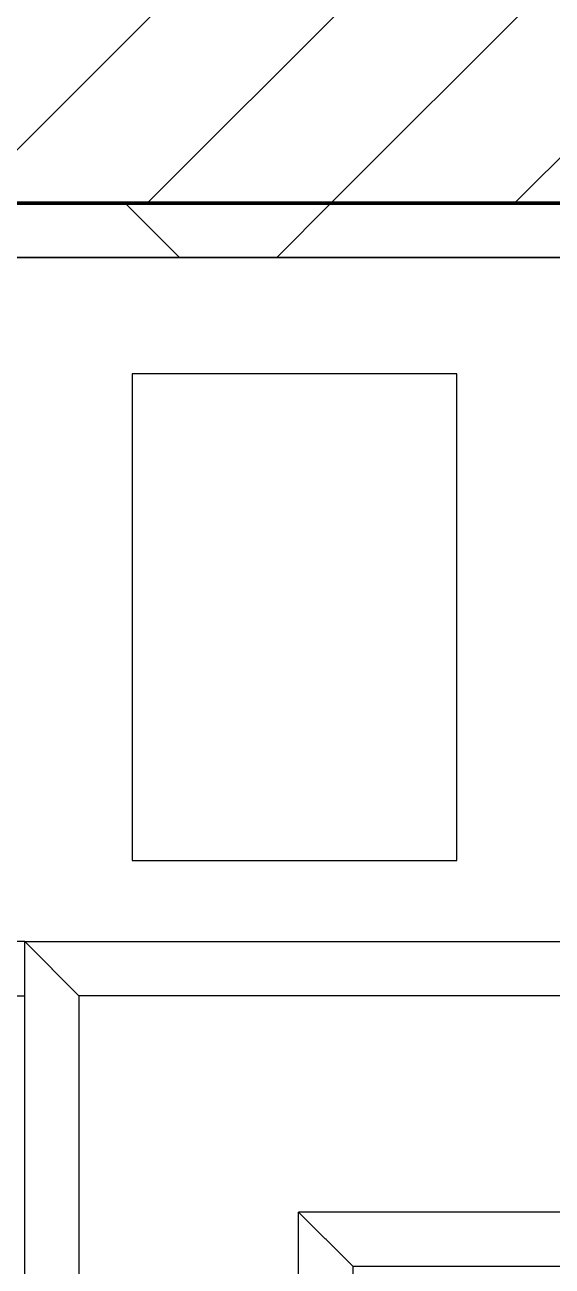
# Model space of a CAD drawing. Header units: millimetres. Extents: x -795739 to -715748, y -34378 to 22353.
# Drawn here: x -745832 to -745344, y 6962 to 8109 of the extents above; entities that cross this region are included whole.
import ezdxf
from ezdxf.xclip import XClip

# ---------------------------------------------------------------- set-up
doc = ezdxf.new("R2010")
doc.units = ezdxf.units.MM
doc.header["$XCLIPFRAME"] = 0
for name, color, linetype in [('000 - WIPEOUT', 250, 'Continuous'), ('A04_TUBE SERIES', 2, 'Continuous'), ('A11_ALU.SOLID SHEET', 2, 'Continuous')]:
    doc.layers.add(name, color=color, linetype=linetype)
for name, color, linetype, lineweight in [('A-GLAZ-CURT', 2, 'Continuous', 9), ('A-WALL', 5, 'Continuous', 35), ('A-WALL-FNSH', 2, 'Continuous', 35), ('A-WALL-PATT', 1, 'Continuous', 9)]:
    doc.layers.add(name, color=color, linetype=linetype, lineweight=lineweight)

# ---------------------------------------------------------------- blocks, each defined once
blk = doc.blocks.new('PPLS-PP19_Custom Tile Pattern - Custom Tile Pattern-V58-4282-01 ENLARGED LOWER PLATFORM LEVEL - REFLECTED CEILING PLAN - SHEET 3')
at = {"layer": 'A-GLAZ-CURT'}
for p, q in [((-300, 0), (300, 0)), ((300, 0), (-300, 0)), ((196, 0), (213.3, 0)), ((213.3, 0), (196, 0)), ((230.1, 0), (300, 0)), ((-300, -50), (300, -50)), ((300, -50), (-300, -50))]:
    blk.add_line(p, q, dxfattribs=at)
for points, knots in [([(63.6, 0), (60.3, 0), (51, 0), (37, 0), (24.1, 0), (12.8, 0), (-2.9, 0), (-20.6, 0), (-32.8, 0), (-44.9, 0), (-51.4, 0), (-51.8, 0)], [-2821.431364, -2821.431364, -2821.431364, -2821.431364, -2634.532728, -2313.748533, -2106.613311, -1925.670641, -1617.263037, -1290.787923, -1039.307308, -819.71621, -644.910881, -644.910881, -644.910881, -644.910881]), ([(-36.8, 0), (-32.4, 0), (-19.2, 0), (8.8, 0), (43.4, 0), (70.9, 0), (82.1, 0), (83.7, 0)], [-6191.144455, -6191.144455, -6191.144455, -6191.144455, -5862.463379, -5340.621928, -4573.028122, -4094.177415, -3869.465285, -3869.465285, -3869.465285, -3869.465285]), ([(70.6, 0), (66.2, 0), (55.8, 0), (39.6, 0), (24.7, 0), (2.6, 0), (-17.8, 0), (-30.6, 0), (-31.8, 0), (-32, 0)], [-4647.237329, -4647.237329, -4647.237329, -4647.237329, -4326.416877, -4098.545751, -3766.694881, -3333.063701, -2994.501669, -2698.150104, -2614.070998, -2614.070998, -2614.070998, -2614.070998]), ([(-4.1, 0), (-1.6, 0), (10.6, 0), (22.1, 0), (37.4, 0), (45.9, 0), (56, 0), (60.8, 0), (63.6, 0)], [-1839.531443, -1839.531443, -1839.531443, -1839.531443, -1716.209403, -1206.526904, -1089.329421, -901.315459, -753.071572, -584.648469, -584.648469, -584.648469, -584.648469]), ([(-3.4, 0), (-0.6, 0), (14, 0), (35.9, 0), (55.7, 0), (62.8, 0)], [-439.821474, -439.821474, -439.821474, -439.821474, -429.606584, -390.253598, -368.75101, -368.75101, -368.75101, -368.75101]), ([(63.6, 0), (61.7, 0), (52.3, 0), (35.8, 0), (12, 0), (3.1, 0), (-1.7, 0), (-2.3, 0)], [-335.725622, -335.725622, -335.725622, -335.725622, -330.153101, -307.516438, -285.83788, -246.234814, -234.646884, -234.646884, -234.646884, -234.646884]), ([(114.4, 0), (114.2, 0), (112.1, 0), (105.4, 0), (92.4, 0), (85.6, 0), (74.4, 0), (62.3, 0), (51.8, 0), (43.8, 0), (29.5, 0), (20.7, 0), (18.9, 0), (18.2, 0)], [-8148.58938, -8148.58938, -8148.58938, -8148.58938, -8105.191388, -7723.759874, -7531.75727, -7135.649961, -6924.452779, -6738.82075, -6548.303034, -6314.283804, -6135.05769, -5972.647715, -5832.674503, -5832.674503, -5832.674503, -5832.674503]), ([(27.4, 0), (27.9, 0), (29.5, 0), (38.1, 0), (53.4, 0), (71.7, 0), (84.8, 0), (86, 0), (92.5, 0), (94.3, 0)], [-5037.309798, -5037.309798, -5037.309798, -5037.309798, -4887.603822, -4705.298446, -4353.683244, -3960.84581, -3759.045785, -3336.541051, -2783.776468, -2783.776468, -2783.776468, -2783.776468]), ([(27.9, 0), (29.1, 0), (33.4, 0), (48.4, 0), (71.9, 0), (100.6, 0), (116.4, 0), (128.6, 0), (128.9, 0)], [-147.777612, -147.777612, -147.777612, -147.777612, -135.792042, -118.513713, -97.899267, -63.759246, -39.050993, -35.895543, -35.895543, -35.895543, -35.895543]), ([(136.4, 0), (121.7, 0), (86.9, 0), (51.2, 0), (31.2, 0)], [-106.750556, -106.750556, -106.750556, -106.750556, -59.610984, 0, 0, 0, 0]), ([(63.6, 0), (60.7, 0), (55.5, 0), (46.5, 0), (41.2, 0), (36, 0), (35.5, 0), (35.5, 0)], [-351.223665, -351.223665, -351.223665, -351.223665, -341.267687, -334.000314, -326.15566, -319.318397, -317.489778, -317.489778, -317.489778, -317.489778]), ([(36.3, 0), (37.8, 0), (48.8, 0), (64.8, 0), (95.9, 0), (121, 0), (129.4, 0), (131.5, 0)], [-314.598523, -314.598523, -314.598523, -314.598523, -305.899624, -287.17622, -249.500363, -194.761443, -168.418192, -168.418192, -168.418192, -168.418192]), ([(63.6, 0), (70.7, 0), (93.7, 0), (116.1, 0), (131.5, 0)], [-367.915089, -367.915089, -367.915089, -367.915089, -346.313304, -298.002507, -298.002507, -298.002507, -298.002507]), ([(130.9, 0), (123.3, 0), (104.6, 0), (79.7, 0), (65.6, 0), (63.8, 0)], [-440.056607, -440.056607, -440.056607, -440.056607, -401.860199, -357.622665, -351.497959, -351.497959, -351.497959, -351.497959]), ([(63.8, 0), (65.2, 0), (67.9, 0), (72.7, 0), (75.2, 0), (76, 0), (76.2, 0)], [-580.904666, -580.904666, -580.904666, -580.904666, -495.328968, -421.953223, -334.951786, -290.452333, -290.452333, -290.452333, -290.452333]), ([(103.1, 0), (101.1, 0), (88.3, 0), (75.2, 0), (64.2, 0)], [-375.435014, -375.435014, -375.435014, -375.435014, -369.147452, -336.3272, -336.3272, -336.3272, -336.3272]), ([(76.6, 0), (74.8, 0), (70.8, 0), (66.4, 0), (64.5, 0)], [-3095.572228, -3095.572228, -3095.572228, -3095.572228, -2950.589685, -2837.607875, -2837.607875, -2837.607875, -2837.607875]), ([(76.2, 0), (75.6, 0), (73.6, 0), (71, 0), (70.6, 0)], [-193.634889, -193.634889, -193.634889, -193.634889, -31.537676, 0, 0, 0, 0]), ([(94.4, 0), (94.4, 0), (94.6, 0), (99.1, 0), (109, 0), (120.8, 0), (139.9, 0), (163.3, 0), (185.2, 0), (193.6, 0), (194.7, 0), (194.8, 0)], [-2348.345796, -2348.345796, -2348.345796, -2348.345796, -2310.419338, -2233.599744, -2052.234781, -1843.028543, -1530.39897, -1095.004608, -529.74427, -295.064701, -265.121568, -265.121568, -265.121568, -265.121568]), ([(129, 0), (129, 0), (124.4, 0), (122.4, 0), (115, 0), (108, 0), (103.1, 0)], [-35.386604, -35.386604, -35.386604, -35.386604, -31.430235, -22.807238, -15.488593, 0, 0, 0, 0]), ([(157.9, 0), (156.8, 0), (151.7, 0), (143.3, 0), (134, 0), (126.2, 0), (118.6, 0), (114.2, 0), (112, 0), (105.7, 0), (105.2, 0), (105.2, 0)], [-10292.955006, -10292.955006, -10292.955006, -10292.955006, -10098.273015, -9847.788484, -9677.714971, -9567.007022, -9453.21225, -9220.200448, -9012.77275, -8966.157302, -8929.495943, -8929.495943, -8929.495943, -8929.495943]), ([(105.3, 0), (105.5, 0), (111, 0), (112.7, 0), (113.6, 0)], [-8920.561005, -8920.561005, -8920.561005, -8920.561005, -8814.835624, -8577.462505, -8577.462505, -8577.462505, -8577.462505]), ([(128.6, 0), (128.8, 0), (129.5, 0), (131, 0), (131.4, 0)], [-633.326174, -633.326174, -633.326174, -633.326174, -627.736123, -625.910216, -625.910216, -625.910216, -625.910216]), ([(131.4, 0), (132.9, 0), (140, 0), (152.7, 0), (161.2, 0), (162.2, 0), (162.8, 0)], [-625.784058, -625.784058, -625.784058, -625.784058, -618.981161, -602.094757, -592.980799, -581.414464, -581.414464, -581.414464, -581.414464]), ([(137.1, 0), (136, 0), (134.3, 0), (131.8, 0), (131.5, 0)], [-670.405967, -670.405967, -670.405967, -670.405967, -651.020627, -648.54394, -648.54394, -648.54394, -648.54394]), ([(168.4, 0), (167.7, 0), (162.5, 0), (151.3, 0), (134.9, 0), (131.5, 0)], [-543.375029, -543.375029, -543.375029, -543.375029, -530.793311, -458.593899, -441.111513, -441.111513, -441.111513, -441.111513]), ([(131.8, 0), (133.8, 0), (136, 0), (138.3, 0), (138.5, 0)], [-297.680547, -297.680547, -297.680547, -297.680547, -291.370682, -290.5735, -290.5735, -290.5735, -290.5735]), ([(193.8, 0), (193.3, 0), (190.1, 0), (183.1, 0), (171, 0), (161.9, 0), (161.3, 0), (158.4, 0), (157.9, 0), (157.8, 0)], [-11665.349007, -11665.349007, -11665.349007, -11665.349007, -11565.880756, -11105.624034, -10839.086983, -10768.332124, -10666.779182, -10580.760289, -10550.278881, -10550.278881, -10550.278881, -10550.278881]), ([(300, 0), (286.5, 0), (254.2, 0), (207.1, 0), (177.4, 0), (159.3, 0), (158.3, 0), (158.3, 0)], [-285.253232, -285.253232, -285.253232, -285.253232, -244.693688, -187.987675, -143.776725, -129.632772, -123.352749, -123.352749, -123.352749, -123.352749]), ([(159.1, 0), (159.1, 0), (160.8, 0), (165.2, 0), (174.2, 0), (186, 0), (208.8, 0), (219.4, 0), (230.1, 0)], [-115.643202, -115.643202, -115.643202, -115.643202, -114.681583, -87.660824, -65.295536, -41.623857, -24.459831, 0, 0, 0, 0]), ([(162.8, 0), (165.4, 0), (170.9, 0), (172.6, 0), (172.6, 0)], [-111.264224, -111.264224, -111.264224, -111.264224, -56.742688, -19.085662, -19.085662, -19.085662, -19.085662]), ([(247.1, 0), (246.8, 0), (245, 0), (238.3, 0), (226.6, 0), (221.1, 0), (200.3, 0), (183, 0), (174.3, 0), (169.7, 0), (169, 0)], [-9649.085549, -9649.085549, -9649.085549, -9649.085549, -9581.591397, -9406.094246, -9221.510254, -9016.44624, -8717.832359, -8253.978395, -8152.463617, -8069.855175, -8069.855175, -8069.855175, -8069.855175]), ([(215.2, 0), (214.6, 0), (210.5, 0), (204, 0), (187.5, 0), (175.3, 0), (169.5, 0)], [-203.825446, -203.825446, -203.825446, -203.825446, -198.527383, -184.406837, -162.427601, -142.916156, -142.916156, -142.916156, -142.916156]), ([(171.5, 0), (176.5, 0), (193.2, 0), (201.7, 0), (208.8, 0), (213.9, 0), (240.7, 0), (258.7, 0), (266.6, 0)], [-7971.819559, -7971.819559, -7971.819559, -7971.819559, -7784.112253, -7606.717214, -7289.299508, -7042.621073, -6582.165592, -6123.442198, -6123.442198, -6123.442198, -6123.442198]), ([(172.1, 0), (177.7, 0), (187.9, 0), (201.1, 0), (207.5, 0), (214, 0), (215.1, 0)], [-255.364076, -255.364076, -255.364076, -255.364076, -237.955587, -223.92608, -215.862851, -208.75215, -208.75215, -208.75215, -208.75215]), ([(267.2, 0), (266.3, 0), (251.2, 0), (230.4, 0), (219.9, 0), (219, 0)], [-11955.014847, -11955.014847, -11955.014847, -11955.014847, -11905.454923, -11162.864862, -10856.732305, -10856.732305, -10856.732305, -10856.732305]), ([(219.9, 0), (220.9, 0), (227.8, 0), (242.1, 0), (246.5, 0), (247, 0)], [-10670.940496, -10670.940496, -10670.940496, -10670.940496, -10511.382485, -9925.173265, -9834.877357, -9834.877357, -9834.877357, -9834.877357]), ([(267.2, 0), (267.9, 0), (273.7, 0), (281.7, 0), (291.7, 0), (296.5, 0), (297.9, 0), (298.1, 0)], [-6110.073425, -6110.073425, -6110.073425, -6110.073425, -6068.460911, -5766.029927, -5566.724884, -5280.360606, -5199.253518, -5199.253518, -5199.253518, -5199.253518]), ([(284.8, 0), (284.8, 0), (285.1, 0), (287.5, 0), (293.6, 0), (297.8, 0), (300, 0)], [-4110.630118, -4110.630118, -4110.630118, -4110.630118, -4053.389046, -3959.664717, -3862.421465, -3746.95702, -3746.95702, -3746.95702, -3746.95702]), ([(297.4, 0), (295.8, 0), (291.6, 0), (285.4, 0), (284.9, 0)], [-4803.172655, -4803.172655, -4803.172655, -4803.172655, -4358.271401, -4143.037883, -4143.037883, -4143.037883, -4143.037883])]:
    blk.add_open_spline(points, degree=3, knots=knots, dxfattribs=at)
for points in [[(80.3, 0), (79.6, 0), (78.3, 0), (76.6, 0)], [(84.1, 0), (83.5, 0), (82.4, 0), (81.7, 0)], [(131.3, 0), (130.5, 0), (129.7, 0), (129.1, 0)], [(131.8, 0), (132.9, 0), (133.8, 0), (134.6, 0)], [(168.7, 0), (168.7, 0), (169.8, 0), (171.5, 0)], [(195.1, 0), (194.9, 0), (194.4, 0), (193.8, 0)], [(300, 0), (289.5, 0), (278.8, 0), (268.2, 0)]]:
    blk.add_open_spline(points, degree=3, dxfattribs=at)
blk = doc.blocks.new('PPLS-PP19_Custom Tile Pattern - Custom Tile Pattern-V59-4282-01 ENLARGED LOWER PLATFORM LEVEL - REFLECTED CEILING PLAN - SHEET 3')
at = {"layer": 'A-GLAZ-CURT'}
for p, q in [((-300, 0), (300, 0)), ((300, 0), (-300, 0)), ((-293.1, 0), (-275.8, 0)), ((-275.8, 0), (-293.1, 0)), ((-222.3, 0), (-205, 0)), ((-205, 0), (-222.3, 0)), ((-125.2, 0), (-128.5, 0)), ((-300, -50), (300, -50)), ((300, -50), (-300, -50))]:
    blk.add_line(p, q, dxfattribs=at)
at = {"layer": 'A-GLAZ-CURT', "flags": 128}
for points in [[(-300, 0), (-291.6, 0), (-283.3, 0), (-275.2, 0), (-267.3, 0), (-259.5, 0), (-251.8, 0), (-244.2, 0), (-236.7, 0), (-229.4, 0), (-222.1, 0), (-214.8, 0), (-207.7, 0), (-200.8, 0), (-194, 0), (-187.5, 0), (-181.4, 0), (-175.6, 0), (-170.3, 0), (-165.6, 0), (-162, 0), (-159.5, 0), (-157.5, 0), (-154.5, 0), (-149.4, 0), (-141.8, 0), (-132.8, 0), (-126.1, 0)], [(-197, 0), (-202.6, 0), (-209, 0), (-215.7, 0), (-222.6, 0), (-229.7, 0), (-237, 0), (-244.4, 0), (-252, 0), (-259.7, 0), (-267.5, 0), (-275.5, 0), (-283.6, 0), (-291.7, 0), (-300, 0)], [(-129.1, 0), (-134.2, 0), (-140, 0), (-145.5, 0), (-150.6, 0), (-155.5, 0), (-160.3, 0), (-164.9, 0), (-169.6, 0), (-174.5, 0), (-179.5, 0), (-184.8, 0), (-190.4, 0), (-196.4, 0)]]:
    blk.add_lwpolyline(points, dxfattribs=at)
at = {"layer": 'A-GLAZ-CURT'}
for points, knots in [([(-300, 0), (-284.7, 0), (-236.6, 0), (-174.6, 0), (-130, 0), (-110.8, 0), (-99.5, 0), (-91.5, 0)], [-5323.127839, -5323.127839, -5323.127839, -5323.127839, -4502.809032, -2700.551212, -1002.059161, -460.363443, 0, 0, 0, 0]), ([(-129.2, 0), (-131, 0), (-155.6, 0), (-202.7, 0), (-262.6, 0), (-294.5, 0), (-300, 0)], [-17304.187642, -17304.187642, -17304.187642, -17304.187642, -17136.203329, -15131.813646, -13729.592194, -13439.944408, -13439.944408, -13439.944408, -13439.944408]), ([(-137.9, 0), (-140.6, 0), (-147.7, 0), (-147.7, 0), (-158.7, 0), (-174, 0), (-185.6, 0), (-209.8, 0), (-232, 0), (-255.2, 0), (-262.6, 0), (-264.9, 0), (-265.4, 0)], [-3187.727384, -3187.727384, -3187.727384, -3187.727384, -2919.378265, -2477.344047, -2237.412286, -2029.680487, -1755.085331, -1400.429864, -858.079193, -543.655514, -208.940337, 0, 0, 0, 0]), ([(-258.6, 0), (-257.9, 0), (-254.3, 0), (-241.2, 0), (-226, 0), (-213.1, 0), (-204.5, 0), (-199.7, 0), (-198, 0)], [-5722.54675, -5722.54675, -5722.54675, -5722.54675, -5657.471696, -5413.335975, -5017.494783, -4832.723979, -4666.091899, -4570.356129, -4570.356129, -4570.356129, -4570.356129]), ([(-133.8, 0), (-135.5, 0), (-137.8, 0), (-149.3, 0), (-162, 0), (-177.9, 0), (-199.5, 0), (-216.6, 0), (-231.3, 0), (-233.5, 0), (-234, 0)], [-2731.647847, -2731.647847, -2731.647847, -2731.647847, -2418.507304, -2308.929706, -2113.765672, -1763.376603, -1422.553702, -978.033455, -846.069444, -682.911962, -682.911962, -682.911962, -682.911962]), ([(-233.5, 0), (-233.4, 0), (-232.4, 0), (-230.7, 0), (-225.3, 0), (-223.6, 0)], [-455.274641, -455.274641, -455.274641, -455.274641, -440.605512, -119.536984, 0, 0, 0, 0]), ([(-223.6, 0), (-219.4, 0), (-210.2, 0), (-201.1, 0), (-197.5, 0)], [-5463.295695, -5463.295695, -5463.295695, -5463.295695, -5161.076232, -4957.434982, -4957.434982, -4957.434982, -4957.434982]), ([(-197, 0), (-193.3, 0), (-184.5, 0), (-169, 0), (-152.1, 0), (-136.8, 0), (-127.3, 0), (-124.2, 0), (-123.4, 0), (-123.3, 0)], [-4949.100306, -4949.100306, -4949.100306, -4949.100306, -4739.070012, -4465.409639, -4149.119819, -3839.893365, -3647.167523, -3488.92562, -3439.852845, -3439.852845, -3439.852845, -3439.852845]), ([(-195.9, 0), (-192.7, 0), (-183.5, 0), (-171.8, 0), (-158.7, 0), (-157.2, 0)], [-4531.949775, -4531.949775, -4531.949775, -4531.949775, -4349.945572, -4000.813434, -3840.635403, -3840.635403, -3840.635403, -3840.635403]), ([(-152.3, 0), (-151, 0), (-147.7, 0), (-143.6, 0), (-138.6, 0)], [-3494.978217, -3494.978217, -3494.978217, -3494.978217, -3371.022232, -3227.460399, -3227.460399, -3227.460399, -3227.460399]), ([(-118.8, 0), (-121.9, 0), (-126.3, 0), (-137, 0), (-147.5, 0), (-150, 0), (-150.6, 0)], [-5938.474035, -5938.474035, -5938.474035, -5938.474035, -5700.061948, -5508.838257, -5298.784692, -5196.16478, -5196.16478, -5196.16478, -5196.16478]), ([(-150.3, 0), (-150.1, 0), (-147.7, 0), (-142.6, 0), (-127.3, 0), (-107.3, 0), (-90.4, 0), (-75.3, 0), (-68.4, 0), (-65.1, 0), (-63.6, 0)], [-4948.728362, -4948.728362, -4948.728362, -4948.728362, -4883.323924, -4440.880425, -4054.690705, -3793.097032, -3402.597032, -3144.956779, -3050.982048, -2969.237017, -2969.237017, -2969.237017, -2969.237017]), ([(-129.2, 0), (-132.5, 0), (-139.5, 0), (-147.7, 0), (-149.1, 0)], [-6625.955282, -6625.955282, -6625.955282, -6625.955282, -6449.282163, -6277.220794, -6277.220794, -6277.220794, -6277.220794]), ([(-148.2, 0), (-146.9, 0), (-140.1, 0), (-137.3, 0), (-133.9, 0), (-128.8, 0), (-126.5, 0)], [-6162.058746, -6162.058746, -6162.058746, -6162.058746, -6017.569127, -5560.701257, -5364.112219, -5231.017328, -5231.017328, -5231.017328, -5231.017328]), ([(-129.2, 0), (-132.2, 0), (-139.7, 0), (-146.1, 0), (-146.9, 0)], [-902.567913, -902.567913, -902.567913, -902.567913, -741.901385, -489.130243, -489.130243, -489.130243, -489.130243]), ([(-146.7, 0), (-146.6, 0), (-145.5, 0), (-135.7, 0), (-128.3, 0), (-125.2, 0)], [-420.34245, -420.34245, -420.34245, -420.34245, -406.956646, -290.263673, 0, 0, 0, 0]), ([(-127.4, 0), (-131.6, 0), (-133.2, 0), (-134.1, 0), (-134.1, 0)], [-8540.990293, -8540.990293, -8540.990293, -8540.990293, -8266.114998, -8246.473386, -8246.473386, -8246.473386, -8246.473386]), ([(-134.1, 0), (-133.3, 0), (-131.9, 0), (-129.4, 0), (-129.3, 0)], [-7657.439573, -7657.439573, -7657.439573, -7657.439573, -7293.749979, -7267.047369, -7267.047369, -7267.047369, -7267.047369]), ([(-120.1, 0), (-120.1, 0), (-120.2, 0), (-121.3, 0), (-129.2, 0), (-133.8, 0)], [-2933.992132, -2933.992132, -2933.992132, -2933.992132, -2920.575025, -2840.280255, -2731.647847, -2731.647847, -2731.647847, -2731.647847]), ([(-61.3, 0), (-67.2, 0), (-82, 0), (-107.4, 0), (-122, 0), (-129.2, 0)], [-7882.83406, -7882.83406, -7882.83406, -7882.83406, -7508.296369, -7004.680444, -6626.583834, -6626.583834, -6626.583834, -6626.583834]), ([(-72.9, 0), (-75.5, 0), (-90.2, 0), (-110.8, 0), (-128.8, 0)], [-19442.345229, -19442.345229, -19442.345229, -19442.345229, -18935.241197, -17314.152334, -17314.152334, -17314.152334, -17314.152334]), ([(-86.2, 0), (-91.4, 0), (-104.1, 0), (-119.3, 0), (-128, 0), (-128.7, 0)], [-1681.3698, -1681.3698, -1681.3698, -1681.3698, -1374.161226, -945.742622, -910.741975, -910.741975, -910.741975, -910.741975]), ([(-128.2, 0), (-125.5, 0), (-116.1, 0), (-92, 0), (-74.2, 0), (-64.2, 0), (-61.6, 0)], [-7215.664213, -7215.664213, -7215.664213, -7215.664213, -6839.55839, -6236.997189, -5713.340575, -5154.045866, -5154.045866, -5154.045866, -5154.045866]), ([(-113.4, 0), (-113.4, 0), (-114, 0), (-119.7, 0), (-125.4, 0), (-127, 0), (-127.4, 0)], [-328.499627, -328.499627, -328.499627, -328.499627, -282.672656, -98.539552, -24.539552, 0, 0, 0, 0]), ([(-126.5, 0), (-122.4, 0), (-108.7, 0), (-86.7, 0), (-68.7, 0), (-62, 0), (-61.7, 0)], [-5231.017328, -5231.017328, -5231.017328, -5231.017328, -4994.692869, -4542.524482, -4008.285538, -3985.537012, -3985.537012, -3985.537012, -3985.537012]), ([(-125.2, 0), (-124.9, 0), (-122, 0), (-113, 0), (-98.9, 0), (-85.3, 0), (-71.7, 0), (-65.9, 0), (-65.1, 0)], [-3362.7396, -3362.7396, -3362.7396, -3362.7396, -3342.215224, -3074.362186, -2902.289527, -2605.247022, -2322.099534, -2241.8264, -2241.8264, -2241.8264, -2241.8264]), ([(-122.1, 0), (-122, 0), (-121.7, 0), (-121.2, 0), (-120.9, 0)], [-3136.336417, -3136.336417, -3136.336417, -3136.336417, -3110.304437, -3035.164275, -3035.164275, -3035.164275, -3035.164275]), ([(-36.3, 0), (-36.4, 0), (-37.3, 0), (-45, 0), (-46.1, 0), (-60.6, 0), (-81.2, 0), (-99.5, 0), (-114, 0), (-117.3, 0), (-118.8, 0)], [-1855.773136, -1855.773136, -1855.773136, -1855.773136, -1810.870157, -1672.078046, -1405.135169, -1060.00838, -740.068933, -229.489605, -116.330425, 0, 0, 0, 0]), ([(-117.7, 0), (-117.2, 0), (-114.8, 0), (-113.4, 0), (-113.4, 0)], [-821.249067, -821.249067, -821.249067, -821.249067, -394.672656, -330.879064, -330.879064, -330.879064, -330.879064]), ([(-62.3, 0), (-68.9, 0), (-85.8, 0), (-107.6, 0), (-116.6, 0), (-117.6, 0)], [-2792.246826, -2792.246826, -2792.246826, -2792.246826, -2193.204658, -1433.981041, -985.49888, -985.49888, -985.49888, -985.49888]), ([(-115.8, 0), (-115, 0), (-110.4, 0), (-96.8, 0), (-71.3, 0), (-42.5, 0), (-12.8, 0), (4.2, 0), (9.6, 0), (10.1, 0), (10.2, 0)], [-5724.064692, -5724.064692, -5724.064692, -5724.064692, -5430.283136, -5103.229623, -4799.173296, -4065.652676, -3589.737505, -3285.047089, -3066.359526, -3044.715262, -3044.715262, -3044.715262, -3044.715262]), ([(6, 0), (5, 0), (1, 0), (-12.2, 0), (-25.6, 0), (-40, 0), (-56.2, 0), (-75.6, 0), (-94, 0), (-112, 0), (-114.9, 0), (-115.6, 0)], [-2801.138041, -2801.138041, -2801.138041, -2801.138041, -2720.818881, -2518.50168, -2125.455881, -1792.521578, -1466.981642, -1208.454564, -789.402658, -501.969187, -243.577221, -243.577221, -243.577221, -243.577221]), ([(-91.5, 0), (-90.1, 0), (-84.7, 0), (-77.4, 0), (-72.7, 0), (-72.6, 0), (-72.6, 0)], [-19832.387487, -19832.387487, -19832.387487, -19832.387487, -19753.885894, -19541.04734, -19478.625389, -19471.062469, -19471.062469, -19471.062469, -19471.062469]), ([(-64, 0), (-64.1, 0), (-72.5, 0), (-80.6, 0), (-86.2, 0)], [-2171.769325, -2171.769325, -2171.769325, -2171.769325, -2007.031671, -1681.3698, -1681.3698, -1681.3698, -1681.3698]), ([(-29, 0), (-34, 0), (-43.7, 0), (-56.4, 0), (-71.7, 0), (-77.8, 0), (-82.7, 0), (-83.3, 0), (-83.3, 0)], [-2680.714891, -2680.714891, -2680.714891, -2680.714891, -2413.671296, -2161.752162, -2006.592567, -1646.621388, -1424.436217, -1393.971743, -1393.971743, -1393.971743, -1393.971743]), ([(-83.3, 0), (-83.3, 0), (-82.9, 0), (-76.1, 0), (-68.9, 0), (-63.6, 0), (-61.8, 0)], [-1393.4169, -1393.4169, -1393.4169, -1393.4169, -1353.722004, -1274.333717, -1073.56893, -965.057361, -965.057361, -965.057361, -965.057361]), ([(31.2, 0), (26, 0), (12, 0), (-16.9, 0), (-47.4, 0), (-65.8, 0), (-66.4, 0), (-66.4, 0)], [-4496.803627, -4496.803627, -4496.803627, -4496.803627, -4222.080604, -3745.412743, -2981.410125, -2542.574734, -2498.224237, -2498.224237, -2498.224237, -2498.224237]), ([(-66.4, 0), (-66.4, 0), (-63.6, 0), (-53.6, 0), (-34.4, 0), (-29.8, 0), (-29.2, 0)], [-2493.31794, -2493.31794, -2493.31794, -2493.31794, -2315.303971, -1809.437387, -963.711516, -666.19313, -666.19313, -666.19313, -666.19313]), ([(-63.6, 0), (-61.5, 0), (-57.4, 0), (-54.5, 0), (-45.2, 0), (-40.8, 0), (-40.5, 0), (-40.4, 0)], [-2969.237017, -2969.237017, -2969.237017, -2969.237017, -2851.217951, -2734.127174, -2474.780881, -2410.990208, -2350.645972, -2350.645972, -2350.645972, -2350.645972]), ([(-61.3, 0), (-56.4, 0), (-46.7, 0), (-36.5, 0), (-33.6, 0), (-29.9, 0), (-28.6, 0)], [-953.618437, -953.618437, -953.618437, -953.618437, -651.549973, -296.515819, -83.513472, 0, 0, 0, 0]), ([(-36.6, 0), (-36.6, 0), (-40.4, 0), (-44.3, 0), (-53.4, 0), (-61.1, 0), (-61.2, 0)], [-4069.478503, -4069.478503, -4069.478503, -4069.478503, -3858.647035, -3538.256648, -2842.901703, -2825.665356, -2825.665356, -2825.665356, -2825.665356]), ([(-61.2, 0), (-57.9, 0), (-54.1, 0), (-48.5, 0), (-30.8, 0), (-18, 0), (8.6, 0), (15, 0), (22.9, 0), (31, 0), (39, 0), (51.2, 0), (58.7, 0), (61.3, 0), (61.5, 0)], [-3972.862592, -3972.862592, -3972.862592, -3972.862592, -3689.699207, -3546.54457, -3315.260113, -2864.387349, -2439.246196, -2084.094819, -1956.422387, -1818.904206, -1645.594513, -1443.202566, -1228.752106, -1120.932285, -1120.932285, -1120.932285, -1120.932285]), ([(-26.8, 0), (-27.8, 0), (-36.2, 0), (-47.9, 0), (-57.6, 0), (-60.2, 0)], [-8718.362214, -8718.362214, -8718.362214, -8718.362214, -8532.293389, -8073.216054, -7904.648407, -7904.648407, -7904.648407, -7904.648407]), ([(-58.8, 0), (-58.4, 0), (-57.3, 0), (-54.2, 0), (-46.3, 0), (-42.6, 0), (-41.8, 0)], [-4859.52896, -4859.52896, -4859.52896, -4859.52896, -4680.891996, -4469.85053, -4321.566175, -4270.495146, -4270.495146, -4270.495146, -4270.495146]), ([(76.6, 0), (74.8, 0), (67.7, 0), (53.5, 0), (37, 0), (24.1, 0), (12.8, 0), (-2.9, 0), (-20.6, 0), (-32.8, 0), (-44.9, 0), (-51.4, 0), (-51.8, 0)], [-3095.572228, -3095.572228, -3095.572228, -3095.572228, -2950.589685, -2634.532728, -2313.748533, -2106.613311, -1925.670641, -1617.263037, -1290.787923, -1039.307308, -819.71621, -644.910881, -644.910881, -644.910881, -644.910881]), ([(-51.8, 0), (-51.8, 0), (-51.8, 0), (-47.4, 0), (-46, 0), (-40.2, 0), (-36.8, 0)], [-632.814994, -632.814994, -632.814994, -632.814994, -627.965721, -508.377888, -260.442412, 0, 0, 0, 0])]:
    blk.add_open_spline(points, degree=3, knots=knots, dxfattribs=at)
blk.add_open_spline([(-61.2, 0), (-60.7, 0), (-60.3, 0), (-60, 0)], degree=3, dxfattribs=at)
blk = doc.blocks.new('*U553')
at = {"layer": 'A-GLAZ-CURT', "rotation": 180}
for name, p in [('PPLS-PP19_Custom Tile Pattern - Custom Tile Pattern-V59-4282-01 ENLARGED LOWER PLATFORM LEVEL - REFLECTED CEILING PLAN - SHEET 3', (33000, 4315)), ('PPLS-PP19_Custom Tile Pattern - Custom Tile Pattern-V58-4282-01 ENLARGED LOWER PLATFORM LEVEL - REFLECTED CEILING PLAN - SHEET 3', (33600, 4315))]:
    blk.add_blockref(name, p, dxfattribs=at)
blk = doc.blocks.new('*U683')
blk.add_attdef('EXTR.OVL-LENGTH_', (-25, -59.1), '', height=5)
blk.add_wipeout([(-25, 25), (25, -25), (25, 6873.5), (-25, 6823.5)]).dxf.layer = '000 - WIPEOUT'
blk.add_point((0, 0))
at = {"layer": 'A04_TUBE SERIES', "color": 0}
blk.add_lwpolyline([(-25, 25), (25, -25), (25, 6873.5), (-25, 6823.5)], close=True, dxfattribs=at)
blk = doc.blocks.new('*U684')
blk.add_attdef('EXTR.OVL-LENGTH_', (-25, -59.1), '', height=5)
blk.add_wipeout([(-25, -25), (25, 25), (25, 6317.5), (-25, 6367.5)]).dxf.layer = '000 - WIPEOUT'
blk.add_point((0, 0))
at = {"layer": 'A04_TUBE SERIES', "color": 0}
blk.add_lwpolyline([(-25, -25), (25, 25), (25, 6317.5), (-25, 6367.5)], close=True, dxfattribs=at)
blk = doc.blocks.new('*U685')
blk.add_attdef('EXTR.OVL-LENGTH_', (-25, -59.1), '', height=5)
blk.add_wipeout([(-25, 25), (25, -25), (25, 1975), (-25, 1925)]).dxf.layer = '000 - WIPEOUT'
at = {"layer": 'A04_TUBE SERIES', "color": 0}
blk.add_lwpolyline([(-25, 25), (25, -25), (25, 1975), (-25, 1925)], close=True, dxfattribs=at)
blk = doc.blocks.new('*U688')
blk.add_attdef('EXTR.OVL-LENGTH_', (-25, -59.1), '', height=5)
blk.add_wipeout([(-25, 25), (25, -25), (25, 2475), (-25, 2425)]).dxf.layer = '000 - WIPEOUT'
at = {"layer": 'A04_TUBE SERIES', "color": 0}
blk.add_lwpolyline([(-25, 25), (25, -25), (25, 2475), (-25, 2425)], close=True, dxfattribs=at)
blk = doc.blocks.new('*U901')
at = {"layer": 'A04_TUBE SERIES', "color": 0, "linetype": 'ByBlock', "xscale": -1, "rotation": 270}
blk.add_blockref('*U683', (25, 2475), dxfattribs=at)
at = {"layer": 'A04_TUBE SERIES', "color": 0, "linetype": 'ByBlock', "rotation": 270}
blk.add_blockref('*U684', (278, 2225), dxfattribs=at)
at = {"layer": 'A04_TUBE SERIES', "color": 0, "linetype": 'ByBlock', "xscale": -1}
for name, p in [('*U688', (25, 25)), ('*U685', (278, 275))]:
    blk.add_blockref(name, p, dxfattribs=at)
blk = doc.blocks.new('*U906')
at = {"color": 3}
blk.add_wipeout([(-225, 3350), (225, 3350), (225, 3050), (-225, 3050)], dxfattribs=at).dxf.layer = '000 - WIPEOUT'
at = {"layer": 'A11_ALU.SOLID SHEET', "color": 0, "linetype": 'ByBlock'}
blk.add_lwpolyline([(-225, 3050), (225, 3050), (225, 3350), (-225, 3350)], close=True, dxfattribs=at)
blk = doc.blocks.new('*U910')
blk.add_attdef('EXTR.OVL-LENGTH_', (-25, -59.1), '', height=5)
blk.add_wipeout([(-25, 0), (25, 0), (25, 2208.2), (-25, 2208.2)]).dxf.layer = '000 - WIPEOUT'
at = {"layer": 'A04_TUBE SERIES', "color": 0}
blk.add_lwpolyline([(-25, 0), (25, 0), (25, 2208.2), (-25, 2208.2)], close=True, dxfattribs=at)
blk = doc.blocks.new('*U1025')
blk.add_lwpolyline([(-3457.4, 550), (8124.6, 550), (8124.6, 4315), (-3457.4, 4315)], close=True)
at = {"layer": 'A11_ALU.SOLID SHEET', "linetype": 'ByBlock', "rotation": 90}
blk.add_blockref('*U906', (2300, 3982.5), dxfattribs=at)
at = {"layer": 'A11_ALU.SOLID SHEET'}
blk.add_blockref('*U901', (-1149.3, 1182.5), dxfattribs=at)
at = {"layer": 'A04_TUBE SERIES', "linetype": 'ByBlock', "rotation": 270}
blk.add_blockref('*U910', (-3357.5, 3657.5), dxfattribs=at)

msp = doc.modelspace()

# ---------------------------------------------------------------- hatches: boundary and pattern name
at = {"layer": 'A-WALL-PATT', "lineweight": 9}
h = msp.add_hatch(dxfattribs=at)
h.set_pattern_fill('FP_2', color=256, style=0, pattern_type=2)
h.set_pattern_definition([(45, (0, 0), (-84.852814, 84.852814), [])])
h.paths.add_polyline_path([(-733552, 7944), (-733352, 7944), (-733352, 8144), (-755057.4, 8144), (-755057.4, 7944), (-741758.5, 7944), (-741780.9, 7954), (-741982.4, 7954), (-741982.4, 8044), (-741952.4, 8044), (-741939, 8074), (-741872, 8044), (-740782.4, 8044), (-740782.4, 7954), (-741670.5, 7954), (-741648.2, 7944), (-739358.5, 7944), (-739380.9, 7954), (-739582.4, 7954), (-739582.4, 8044), (-739552.4, 8044), (-739539, 8074), (-739472, 8044), (-738382.4, 8044), (-738382.4, 7954), (-739270.5, 7954), (-739248.2, 7944), (-734010.6, 7944)])

# ---------------------------------------------------------------- linework, layer by layer
at = {"layer": 'A-WALL', "color": 7, "lineweight": 70}
for p, q in [((-751479.4, 7944), (-741982.4, 7944)), ((-741982.4, 7944), (-751479.4, 7944))]:
    msp.add_line(p, q, dxfattribs=at)

# ---------------------------------------------------------------- block references
ref = msp.add_blockref('*U1025', (-744682.4, 3579))
XClip(ref).set_block_clipping_path([(-45801.3280238605, -9620.0077451947), (23704.0078937773, 10334.9999958097)])

# ---------------------------------------------------------------- next in the draw order: hatches: boundary and pattern name
at = {"layer": 'A-WALL-PATT', "lineweight": 9}
h = msp.add_hatch(dxfattribs=at)
h.set_pattern_fill('FP_3', color=256, style=0, pattern_type=2)
h.set_pattern_definition([(45, (0, 0), (-212.13203, 212.13203), []), (135, (0, 0), (-212.13203, -212.13203), [])])
h.paths.add_polyline_path([(-733602, 7894), (-733552, 7894), (-733552, 7944), (-739248.2, 7944), (-739136.2, 7894), (-734010.6, 7894)])
h.paths.add_polyline_path([(-739780.1, 7894), (-739246.6, 7894), (-739358.5, 7944), (-741648.2, 7944), (-741536.2, 7894), (-739848, 7894)])
h.paths.add_polyline_path([(-741646.6, 7894), (-741758.5, 7944), (-751479.4, 7944), (-751479.4, 7894), (-741680.6, 7894)])

# ---------------------------------------------------------------- next in the draw order: linework, layer by layer
at = {"layer": 'A-WALL-FNSH', "color": 250}
msp.add_line((-741982.4, 7894), (-751479.4, 7894), dxfattribs=at)

# ---------------------------------------------------------------- next in the draw order: block references
msp.add_blockref('*U553', (-778882.4, 3579))

doc.saveas('drawing.dxf')
